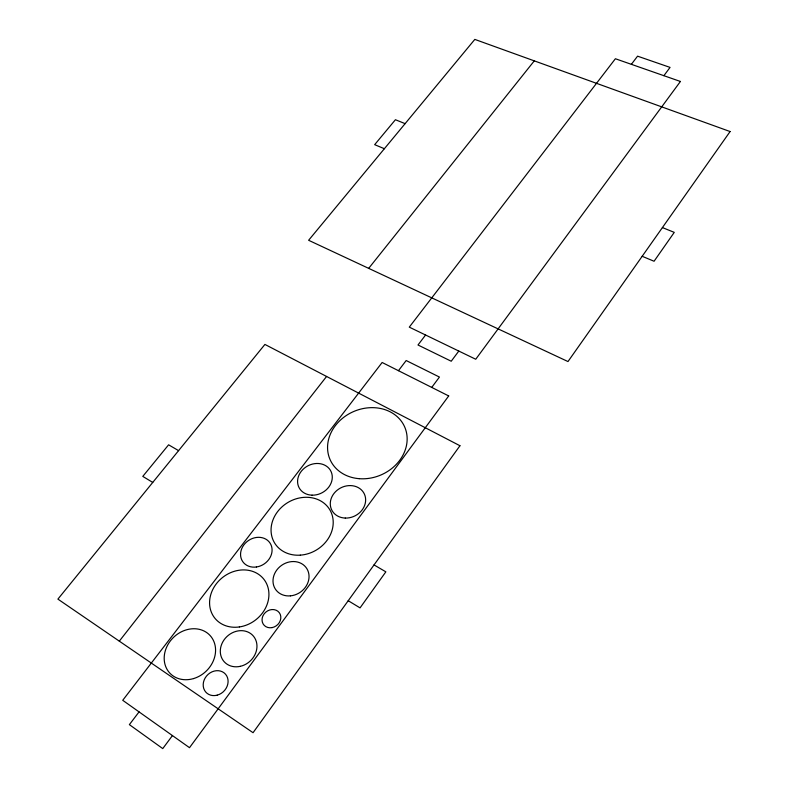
<?xml version="1.0" encoding="UTF-8"?>
<svg xmlns="http://www.w3.org/2000/svg" width="788" height="788" viewBox="0 0 788 788"><rect width="100%" height="100%" fill="white"/><g stroke="black" fill="none" stroke-linecap="round" stroke-linejoin="round"><path stroke-width="1.18" d="M172.444 735.578L162.752 748.6L129.38 724.635L139.062 711.889M431.735 387.41L439.438 377.058L406.175 360.53L398.452 370.695M458.803 351.064L451.228 361.229L417.995 344.996L425.579 335.008M663.88 75.687L670.056 67.404L637.571 56.165L631.365 64.33M119.313 641.156L326.587 376.457M368.685 268.363L534.284 60.863M405.111 123.647L395.418 119.727L374.664 144.667L384.367 148.715M662.413 227.584L674.262 232.371L654.07 261.252L642.171 256.287M178.581 450.637L168.602 444.816L142.786 476.395L152.744 482.423M374.024 564.917L385.854 571.832L360.057 607.883L348.217 600.712M730.102 131.547L567.981 361.554L308.62 240.281L474.819 39.4L730.102 131.547M459.956 445.742L253.056 732.702L57.898 599.116L264.916 344.425L459.956 445.742M448.707 395.94L189.504 747.684L122.731 700.305L382.141 362.49L448.707 395.94M680.428 81.469L475.735 359.249L409.287 327.138L615.389 58.745L680.428 81.469M359.17 478.68A40.72 34.534 -23.5 0 0 405.18 428.179A40.72 34.534 -23.5 0 0 337.727 422.821A40.72 34.534 -23.5 0 0 359.17 478.68M272.067 627.612A9.87 8.629 -38.7 0 0 279.248 612.631A9.87 8.629 -38.7 0 0 262.995 615.743A9.87 8.629 -38.7 0 0 272.067 627.612M217.192 695.164A13.327 11.534 -45.3 0 0 225.575 674.262A13.327 11.534 -45.3 0 0 204.171 679.985A13.327 11.534 -45.3 0 0 217.192 695.164M312.058 495.169A17.917 15.218 -28 0 0 331.196 471.835A17.917 15.218 -28 0 0 301.538 470.978A17.917 15.218 -28 0 0 312.058 495.169M345.272 518.071A18.173 15.711 -27.1 0 0 364.45 494.204A18.173 15.711 -27.1 0 0 334.171 493.219A18.173 15.711 -27.1 0 0 345.272 518.071M300.317 555.146A32.21 27.708 -31 0 0 329.916 509.954A32.21 27.708 -31 0 0 276.184 513.648A32.21 27.708 -31 0 0 300.317 555.146M290.427 595.856A18.774 16.371 -34.9 0 0 306.916 568.759A18.774 16.371 -34.9 0 0 275.711 571.605A18.774 16.371 -34.9 0 0 290.427 595.856M256.405 566.986A16.499 14.095 -34.7 0 0 269.92 542.893A16.499 14.095 -34.7 0 0 242.625 546.823A16.499 14.095 -34.7 0 0 256.405 566.986M239.375 626.943A31.303 26.91 -38.4 0 0 264.896 580.677A31.303 26.91 -38.4 0 0 213.489 588.134A31.303 26.91 -38.4 0 0 239.375 626.943M240.251 666.343A19.434 16.883 -42.1 0 0 253.647 636.399A19.434 16.883 -42.1 0 0 222.009 643.461A19.434 16.883 -42.1 0 0 240.251 666.343M193.523 678.586A27.541 23.482 -43.6 0 0 210.081 635.512A27.541 23.482 -43.6 0 0 166.032 648.603A27.541 23.482 -43.6 0 0 193.523 678.586"/></g></svg>
